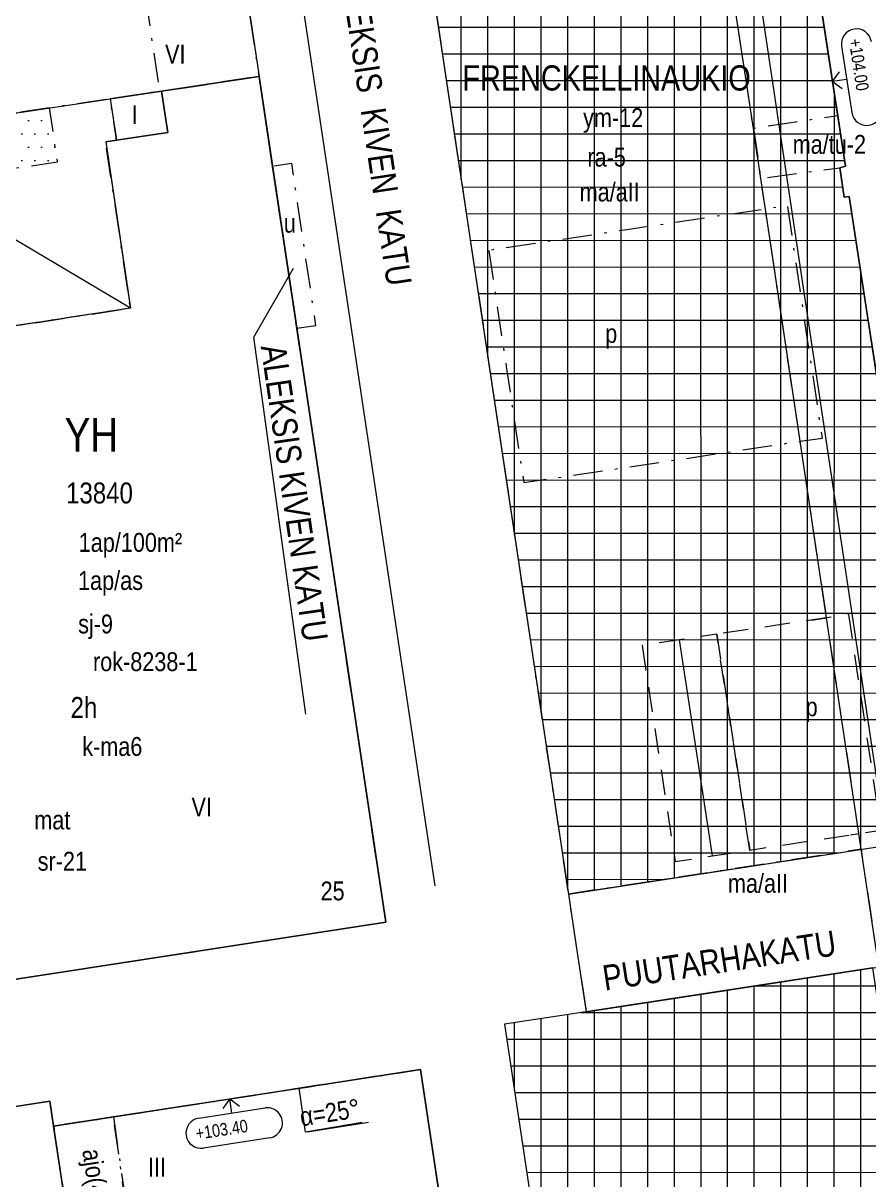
# Model space of a CAD drawing. Header units: metres. Extents: x 24485995 to 24488038, y 6819999 to 6822001.
# Drawn here: x 24487132.1 to 24487232.9, y 6821140.5 to 6821278.4 of the extents above; entities that cross this region are included whole.
import ezdxf

# ---------------------------------------------------------------- set-up
doc = ezdxf.new("R2010")
doc.units = ezdxf.units.M
for name, pattern in [('k10040', [10.3, 3.5, -1.5, 0.3, -1.5, 3.5]), ('k10050', [8, 3, -2, 3]), ('K10271', [0]), ('K10430', [0]), ('Osoitus_AK', [0])]:
    doc.linetypes.add(name, pattern=pattern)
for name, color, linetype, lineweight in [('AK_AsemakaavaTeksti_Kadun_puistonnimi', 7, 'Continuous', 0), ('AK_Kaavamerkinta_Kayttotarkoitusalue', 7, 'Continuous', 0), ('AK_Katualue_Tori', 7, 'Continuous', 0), ('AK_KayttotarkoitusViiva', 7, 'Continuous', 0), ('AK_LiikennointiTeksti_Autopaikkamerkinta', 7, 'Continuous', 0), ('AK_LiikennointiTeksti_Autopaikkamerkinta_m2', 7, 'Continuous', 0), ('AK_LiikennointiViiva_Ajoluiskaviiva', 7, 'Continuous', 0), ('AK_MuuAsemakaavaTeksti_Alueenosan_kayttotarkoitus', 7, 'Continuous', 0), ('AK_MuuAsemakaavaTeksti_Erityismaarays', 7, 'Continuous', 0), ('AK_MuuAsemakaavaViiva_alueenosan_raja', 7, 'Continuous', 0), ('AK_MuuAsemakaavaViiva_Merkinnan_alleviivaus', 7, 'Continuous', 0), ('AK_MuuAsemakaavaViiva_Merkinnan_Kohdistusnuoli', 7, 'Continuous', 0), ('AK_MuuAsemakaavaViiva_Ohj_alueenosan_raja', 7, 'Continuous', 0), ('AK_RakennusalaTeksti_Huoneistomaara', 7, 'Continuous', 0), ('AK_RakennusalaTeksti_Kerrosala_tai_luku', 7, 'Continuous', 0), ('AK_RakennusalaTeksti_Rakennusoikeus', 7, 'Continuous', 0), ('AK_RakennusalaViiva_Maanalaisen_tilan_viiva', 7, 'Continuous', 0), ('AK_RakennusalaViiva_Rakennusalan_raja__I_', 7, 'Continuous', 0), ('AK_RakentaminenTeksti_Kattokaltevuus', 7, 'Continuous', 0), ('AK_RakentaminenTeksti_Korkeusmerkinta', 7, 'Continuous', 0), ('AK_RakentaminenTeksti_Korkeusmerkinta_ja_soikio_ja_nuoli', 7, 'Continuous', 0), ('AK_Tontti_Sitova', 7, 'Continuous', 0), ('AK_Tonttinumero', 7, 'Continuous', 0), ('AK_YmparistoAlue_Istutettava_alue', 7, 'Continuous', 0), ('AK_YmparistoViiva_Istutettava_puurivi', 7, 'Continuous', 0)]:
    doc.layers.add(name, color=color, linetype=linetype, lineweight=lineweight)
doc.styles.add('ArialNarrow', font='ARIALN.TTF')

msp = doc.modelspace()

# ---------------------------------------------------------------- hatches: boundary and pattern name
at = {"layer": 'AK_Katualue_Tori', "linetype": 'Continuous', "lineweight": 0}
h = msp.add_hatch(dxfattribs=at)
h.set_pattern_fill('NET', style=0)
h.paths.add_polyline_path([(24487222.78, 6821309.28), (24487230.12, 6821261.41), (24487229.46, 6821261.21), (24487229.98, 6821257.71), (24487230.54, 6821257.77), (24487237.06, 6821215.28), (24487237.65, 6821209.63), (24487242.01, 6821181.47), (24487197.09, 6821174.61), (24487178.97, 6821295.54), (24487184.85, 6821303.52)], flags=0)
h = msp.add_hatch(dxfattribs=at)
h.set_pattern_fill('NET', style=0)
h.paths.add_polyline_path([(24487207.5, 6821038.76), (24487189.49, 6821159.1), (24487195.28, 6821159.98), (24487233.38, 6821165.8), (24487240.15, 6821120.53), (24487250.77, 6821122.11), (24487255.62, 6821089.63), (24487261.52, 6821050.07), (24487306.52, 6821056.79), (24487321.63, 6821059.04), (24487317.08, 6821049.64), (24487322.09, 6821016.12), (24487317.14, 6821015.38), (24487318.69, 6821004.99), (24487214.88, 6820989.41)], flags=0)
at = {"layer": 'AK_YmparistoAlue_Istutettava_alue', "linetype": 'Continuous', "lineweight": 0}
h = msp.add_hatch(dxfattribs=at)
h.set_pattern_fill('DOTS', style=0)
h.paths.add_polyline_path([(24487135.25, 6821268.34), (24487100.64, 6821263.15), (24487105.87, 6821228.31), (24487111.09, 6821193.48), (24487117.02, 6821194.37), (24487110.31, 6821239.14), (24487107.54, 6821257.61), (24487119.65, 6821259.43), (24487136.22, 6821261.91)], flags=0)

# ---------------------------------------------------------------- linework, layer by layer
at = {"layer": 'AK_KayttotarkoitusViiva', "linetype": 'Continuous', "lineweight": 20, "flags": 128}
for points in [[(24487222.78, 6821309.28), (24487184.85, 6821303.52), (24487178.97, 6821295.54), (24487197.09, 6821174.61), (24487242.01, 6821181.47)], [(24487237.06, 6821215.28), (24487230.54, 6821257.77), (24487229.98, 6821257.71), (24487229.46, 6821261.21), (24487230.12, 6821261.41), (24487222.78, 6821309.28)], [(24487083.37, 6821289.59), (24487155.92, 6821300.87), (24487160.24, 6821272.08)], [(24487100.64, 6821263.15), (24487160.24, 6821272.08)], [(24487121.72, 6821162.99), (24487175.34, 6821171.26), (24487164.74, 6821242.06), (24487161.85, 6821261.35), (24487160.24, 6821272.08)], [(24487250.77, 6821122.11), (24487240.15, 6821120.53), (24487233.38, 6821165.8), (24487195.28, 6821159.98), (24487189.49, 6821159.1), (24487207.5, 6821038.76)], [(24487135.75, 6821146.94), (24487179.49, 6821153.69), (24487186.85, 6821104.39)], [(24487092.18, 6821140.22), (24487091.73, 6821143.19), (24487135.31, 6821149.91), (24487135.75, 6821146.94)], [(24487135.75, 6821146.94), (24487142.22, 6821103.59), (24487143.07, 6821097.87)]]:
    msp.add_lwpolyline(points, dxfattribs=at)
at = {"layer": 'AK_LiikennointiViiva_Ajoluiskaviiva', "linetype": 'Osoitus_AK', "lineweight": 5, "flags": 128}
msp.add_lwpolyline([(24487214.26, 6821179.17), (24487210.33, 6821204.91)], dxfattribs=at)
at = {"layer": 'AK_MuuAsemakaavaViiva_alueenosan_raja', "linetype": 'k10040', "lineweight": 5, "flags": 128}
for points in [[(24487144.66, 6821295.03), (24487146.81, 6821280.69), (24487148.36, 6821270.3), (24487160.24, 6821272.08), (24487158.68, 6821282.47), (24487156.53, 6821296.81), (24487156.16, 6821299.28), (24487155.92, 6821300.87), (24487144.07, 6821299.03), (24487144.29, 6821297.5), (24487144.66, 6821295.03)], [(24487179.35, 6821292.97), (24487186.07, 6821248.12), (24487192.65, 6821204.2), (24487197.09, 6821174.61), (24487214.55, 6821177.28), (24487232.01, 6821179.95), (24487231.72, 6821181.83), (24487227.9, 6821207.34), (24487224.72, 6821228.59), (24487220.57, 6821256.28), (24487216.71, 6821282.07), (24487214.29, 6821298.27), (24487196.82, 6821295.62), (24487179.35, 6821292.97)], [(24487129.14, 6821164.14), (24487175.34, 6821171.26), (24487160.24, 6821272.08), (24487148.62, 6821270.34), (24487142.49, 6821269.43), (24487143.23, 6821264.48), (24487141.95, 6821264.29), (24487144.9, 6821244.47), (24487122.42, 6821241.01), (24487119.65, 6821259.43), (24487107.54, 6821257.61), (24487111.91, 6821228.44), (24487117.02, 6821194.37), (24487124.44, 6821195.48), (24487129.14, 6821164.14)], [(24487141.95, 6821264.29), (24487143.23, 6821264.48), (24487142.49, 6821269.43), (24487135.25, 6821268.34), (24487100.64, 6821263.15), (24487105.87, 6821228.31), (24487111.09, 6821193.48), (24487117.02, 6821194.37), (24487110.31, 6821239.14), (24487107.54, 6821257.61), (24487119.65, 6821259.43), (24487122.42, 6821241.01), (24487144.9, 6821244.47), (24487141.95, 6821264.29)], [(24487146.63, 6821270.05), (24487148.36, 6821270.3)], [(24487119.65, 6821259.43), (24487136.22, 6821261.91), (24487135.25, 6821268.34), (24487100.64, 6821263.15), (24487105.87, 6821228.31), (24487111.09, 6821193.48), (24487117.02, 6821194.37), (24487110.31, 6821239.14), (24487107.54, 6821257.61), (24487119.65, 6821259.43)], [(24487219.14, 6821265.88), (24487220.03, 6821259.93), (24487229.46, 6821261.21), (24487230.12, 6821261.41), (24487229.2, 6821267.41), (24487224.17, 6821266.64), (24487219.14, 6821265.88)], [(24487164.74, 6821242.06), (24487167.01, 6821242.41), (24487164.12, 6821261.69), (24487161.85, 6821261.35), (24487164.74, 6821242.06)], [(24487187.62, 6821251.35), (24487189.69, 6821237.5), (24487191.77, 6821223.66), (24487208.24, 6821226.12), (24487224.72, 6821228.59), (24487227.37, 6821228.98), (24487223.22, 6821256.68), (24487220.57, 6821256.28), (24487204.1, 6821253.81), (24487187.62, 6821251.35)], [(24487199.22, 6821160.58), (24487214.33, 6821162.89), (24487233.38, 6821165.8), (24487234.1, 6821165.91), (24487232.01, 6821179.95), (24487197.09, 6821174.61), (24487198.15, 6821167.6), (24487199.22, 6821160.58)], [(24487138.68, 6821127.34), (24487150.76, 6821129.14), (24487152.92, 6821114.66), (24487175.99, 6821118.1), (24487178.24, 6821103.11), (24487186.85, 6821104.39), (24487183.14, 6821129.24), (24487179.49, 6821153.69), (24487157.62, 6821150.32), (24487142.87, 6821148.04), (24487135.75, 6821146.94), (24487137.21, 6821137.14), (24487138.68, 6821127.34)], [(24487142.87, 6821148.04), (24487179.49, 6821153.69)], [(24487186.85, 6821104.39), (24487179.49, 6821153.69)], [(24487135.75, 6821146.94), (24487142.87, 6821148.04)], [(24487135.75, 6821146.94), (24487137.39, 6821135.97), (24487138.68, 6821127.31), (24487139.69, 6821120.56), (24487140.99, 6821111.84), (24487142.22, 6821103.59), (24487143.07, 6821097.87), (24487146.64, 6821098.4), (24487150.2, 6821098.93), (24487149.6, 6821102.94), (24487148.87, 6821107.87), (24487147.28, 6821118.13), (24487145.69, 6821128.38), (24487144.28, 6821138.21), (24487142.87, 6821148.04), (24487139.19, 6821147.47), (24487135.75, 6821146.94)], [(24487142.87, 6821148.04), (24487145.69, 6821128.38)]]:
    msp.add_lwpolyline(points, dxfattribs=at)
at = {"layer": 'AK_MuuAsemakaavaViiva_Merkinnan_alleviivaus', "linetype": 'Continuous', "lineweight": 5, "elevation": 9.37, "flags": 128}
msp.add_lwpolyline([(24487166.01, 6821146.27), (24487173.28, 6821147.4)], dxfattribs=at)
at = {"layer": 'AK_MuuAsemakaavaViiva_Merkinnan_Kohdistusnuoli', "linetype": 'Osoitus_AK', "lineweight": 5, "flags": 128}
for points in [[(24487165.79, 6821196.05), (24487159.6, 6821241.01), (24487164.32, 6821249.24)], [(24487172.53, 6821147.37), (24487165.78, 6821146.22), (24487165.03, 6821151.49)]]:
    msp.add_lwpolyline(points, dxfattribs=at)
at = {"layer": 'AK_MuuAsemakaavaViiva_Ohj_alueenosan_raja', "linetype": 'k10050', "lineweight": 5, "flags": 128}
for points in [[(24487214.78, 6821205.59), (24487218.71, 6821179.85), (24487231.72, 6821181.83), (24487234.37, 6821182.23), (24487230.52, 6821207.94), (24487227.87, 6821207.55), (24487220.44, 6821206.43), (24487214.78, 6821205.59)], [(24487226.09, 6821207.28), (24487227.87, 6821207.55)], [(24487205.88, 6821204.23), (24487209.82, 6821178.49), (24487218.71, 6821179.85), (24487216.75, 6821192.72), (24487214.78, 6821205.59), (24487210.33, 6821204.91), (24487205.88, 6821204.23)], [(24487230.7, 6821181.67), (24487231.72, 6821181.83)]]:
    msp.add_lwpolyline(points, dxfattribs=at)
at = {"layer": 'AK_RakennusalaViiva_Maanalaisen_tilan_viiva', "linetype": 'Continuous', "lineweight": 5, "flags": 128}
msp.add_lwpolyline([(24487144.9, 6821244.47), (24487119.65, 6821259.43), (24487100.64, 6821263.15)], dxfattribs=at)
at = {"layer": 'AK_RakennusalaViiva_Rakennusalan_raja__I_', "linetype": 'K10271', "lineweight": 9, "flags": 128}
for points in [[(24487234.89, 6821229.69), (24487245.83, 6821231.63), (24487250.84, 6821232.4), (24487251.31, 6821232.48), (24487262.25, 6821239.39), (24487273.18, 6821246.31), (24487275.76, 6821247.94), (24487290.27, 6821257.11), (24487293.65, 6821259.25), (24487294.62, 6821259.86), (24487302.22, 6821264.67), (24487308.23, 6821254.91), (24487308.51, 6821254.45), (24487310.85, 6821250.65), (24487319.91, 6821235.9), (24487328.98, 6821221.16), (24487330.31, 6821219.01), (24487336.31, 6821209.24), (24487341.59, 6821212.34), (24487346.87, 6821215.45), (24487342.74, 6821222.24), (24487338.61, 6821229.04), (24487338.31, 6821228.88), (24487321.12, 6821256.94), (24487318.51, 6821261.2), (24487312.23, 6821271.44), (24487310.45, 6821270.36), (24487285.26, 6821309.68), (24487289.29, 6821310.38), (24487287.76, 6821322.05), (24487286.99, 6821327.91), (24487254.2, 6821323.06), (24487221.4, 6821318.22), (24487222.78, 6821309.28), (24487224.1, 6821300.68), (24487224.71, 6821296.7), (24487229.2, 6821267.41), (24487230.12, 6821261.41), (24487229.46, 6821261.21), (24487229.98, 6821257.71), (24487230.54, 6821257.77), (24487232.72, 6821243.73), (24487234.89, 6821229.69)], [(24487178.97, 6821295.54), (24487179.35, 6821292.97), (24487183.92, 6821262.46), (24487188.22, 6821233.79), (24487197.09, 6821174.61), (24487198.15, 6821167.6), (24487199.22, 6821160.58), (24487214.33, 6821162.89), (24487233.38, 6821165.8), (24487234.1, 6821165.91), (24487232.91, 6821173.87), (24487231.72, 6821181.83), (24487227.87, 6821207.55), (24487224.72, 6821228.59), (24487222.65, 6821242.43), (24487220.57, 6821256.28), (24487220.03, 6821259.93), (24487219.14, 6821265.88), (24487216.71, 6821282.07), (24487214.29, 6821298.27), (24487212.86, 6821307.77), (24487198.86, 6821305.65), (24487184.85, 6821303.52), (24487181.91, 6821299.53), (24487178.97, 6821295.54)], [(24487121.8, 6821229.92), (24487126.91, 6821195.85), (24487124.44, 6821195.48), (24487129.14, 6821164.14), (24487175.34, 6821171.26), (24487160.24, 6821272.08), (24487148.62, 6821270.34), (24487149.36, 6821265.4), (24487143.23, 6821264.48), (24487141.95, 6821264.29), (24487144.9, 6821244.47), (24487122.42, 6821241.01), (24487120.19, 6821240.66), (24487121.8, 6821229.92)], [(24487148.62, 6821270.34), (24487142.49, 6821269.43), (24487143.23, 6821264.48), (24487149.36, 6821265.4), (24487148.62, 6821270.34)], [(24487143.07, 6821097.87), (24487162.07, 6821100.7), (24487178.24, 6821103.11), (24487186.85, 6821104.39), (24487183.17, 6821129.04), (24487179.49, 6821153.69), (24487157.97, 6821150.37), (24487142.87, 6821148.04), (24487135.75, 6821146.94), (24487138.68, 6821127.34), (24487142.22, 6821103.59), (24487143.07, 6821097.87)], [(24487091.74, 6821143.19), (24487092.18, 6821140.22), (24487093, 6821134.69), (24487093.83, 6821129.16), (24487101.21, 6821130.26), (24487108.6, 6821131.37), (24487108.72, 6821130.52), (24487108.85, 6821129.68), (24487111.82, 6821130.13), (24487111.55, 6821131.81), (24487117.33, 6821132.75), (24487121, 6821133.35), (24487123.78, 6821133.81), (24487124.07, 6821131.96), (24487127.7, 6821132.54), (24487127.41, 6821134.39), (24487130.8, 6821134.93), (24487137.39, 6821135.97), (24487136.57, 6821141.46), (24487135.75, 6821146.94), (24487135.31, 6821149.91), (24487123.02, 6821148.01), (24487120.89, 6821147.68), (24487118.75, 6821147.36), (24487105.24, 6821145.27), (24487091.74, 6821143.19)]]:
    msp.add_lwpolyline(points, dxfattribs=at)
at = {"layer": 'AK_RakentaminenTeksti_Korkeusmerkinta_ja_soikio_ja_nuoli', "linetype": 'Continuous', "lineweight": 5, "flags": 128}
for points in [[(24487229.65, 6821275.69), (24487230.86, 6821267.78)], [(24487228.58, 6821271.48), (24487229.41, 6821272.62)], [(24487230.26, 6821271.73), (24487228.58, 6821271.48)], [(24487228.58, 6821271.48), (24487229.72, 6821270.64)], [(24487156.73, 6821150.18), (24487155.9, 6821149.04)], [(24487156.73, 6821150.18), (24487157.88, 6821149.34)], [(24487156.99, 6821148.5), (24487156.73, 6821150.18)], [(24487153.04, 6821147.89), (24487160.95, 6821149.11)], [(24487161.5, 6821145.55), (24487153.59, 6821144.33)]]:
    msp.add_lwpolyline(points, dxfattribs=at)
at = {"layer": 'AK_RakentaminenTeksti_Korkeusmerkinta_ja_soikio_ja_nuoli', "linetype": 'Continuous', "lineweight": 5}
for centre, start, end in [((24487231.43, 6821275.96), 8.7259, 188.7259), ((24487232.64, 6821268.05), 188.7259, 8.7259), ((24487153.32, 6821146.11), 98.7724, 278.7724), ((24487161.22, 6821147.33), 278.7724, 98.7724)]:
    msp.add_arc(centre, 1.8, start, end, dxfattribs=at)
at = {"layer": 'AK_Tontti_Sitova', "linetype": 'Continuous', "lineweight": 9, "flags": 128}
msp.add_lwpolyline([(24487100.64, 6821263.15), (24487160.24, 6821272.08), (24487175.34, 6821171.26), (24487121.72, 6821162.99), (24487117.02, 6821194.37), (24487111.09, 6821193.48), (24487105.87, 6821228.31), (24487100.64, 6821263.15)], dxfattribs=at)
at = {"layer": 'AK_YmparistoViiva_Istutettava_puurivi', "linetype": 'K10430', "lineweight": 5, "flags": 128}
for points in [[(24487234.58, 6821183.58), (24487217.48, 6821297.99)], [(24487181.2, 6821175.59), (24487163.43, 6821294.26)]]:
    msp.add_lwpolyline(points, dxfattribs=at)

# ---------------------------------------------------------------- texts
at = {"layer": 'AK_AsemakaavaTeksti_Kadun_puistonnimi', "linetype": 'Continuous', "lineweight": 5, "style": 'ArialNarrow'}
for s, rotation, p in [('ALEKSIS  KIVEN  KATU', 278.5254, (24487169.92, 6821284.16)), ('ALEKSIS KIVEN KATU', 278.1672, (24487160.42, 6821239.9)), ('PUUTARHAKATU', 8.686, (24487201.44, 6821163.09))]:
    msp.add_text(s, height=3, rotation=rotation, dxfattribs=at).set_placement(p)
msp.add_text('FRENCKELLINAUKIO', height=3, dxfattribs=at).set_placement((24487184.47, 6821270.41))
at = {"layer": 'AK_Kaavamerkinta_Kayttotarkoitusalue', "linetype": 'Continuous', "lineweight": 0, "style": 'ArialNarrow'}
msp.add_text('YH', height=4, dxfattribs=at).set_placement((24487137.06, 6821227.36))
at = {"layer": 'AK_LiikennointiTeksti_Autopaikkamerkinta', "linetype": 'Continuous', "lineweight": 0, "style": 'ArialNarrow'}
msp.add_text('1ap/as', height=2.25, dxfattribs=at).set_placement((24487138.66, 6821210.87))
at = {"layer": 'AK_LiikennointiTeksti_Autopaikkamerkinta_m2', "linetype": 'Continuous', "lineweight": 0, "style": 'ArialNarrow'}
msp.add_text('1ap/100m²', height=2.25, dxfattribs=at).set_placement((24487138.74, 6821215.41))
at = {"layer": 'AK_MuuAsemakaavaTeksti_Alueenosan_kayttotarkoitus', "linetype": 'Continuous', "lineweight": 0, "style": 'ArialNarrow'}
for s, p in [('ma/tu-2', (24487223.83, 6821262.87)), ('u', (24487163.18, 6821253.47)), ('p', (24487201.48, 6821240.32)), ('p', (24487225.37, 6821195.81)), ('k-ma6', (24487139.16, 6821191.08)), ('mat', (24487133.44, 6821182.32))]:
    msp.add_text(s, height=2.25, dxfattribs=at).set_placement(p)
at = {"layer": 'AK_MuuAsemakaavaTeksti_Erityismaarays', "linetype": 'Continuous', "lineweight": 0, "style": 'ArialNarrow'}
for s, p in [('ym-12', (24487198.85, 6821266.05)), ('ra-5', (24487199.36, 6821261.34)), ('sj-9', (24487138.67, 6821205.69)), ('rok-8238-1', (24487140.44, 6821201.19)), ('sr-21', (24487133.85, 6821177.4))]:
    msp.add_text(s, height=2.25, dxfattribs=at).set_placement(p)
msp.add_text('ajo(4,11,12/10)', height=2.25, rotation=278.4853, dxfattribs=at).set_placement((24487139.15, 6821144.05))
at = {"layer": 'AK_RakennusalaTeksti_Huoneistomaara', "linetype": 'Continuous', "lineweight": 0, "style": 'ArialNarrow'}
msp.add_text('2h', height=2.5, dxfattribs=at).set_placement((24487137.77, 6821195.6))
at = {"layer": 'AK_RakennusalaTeksti_Kerrosala_tai_luku', "linetype": 'Continuous', "lineweight": 0, "style": 'ArialNarrow'}
for s, p in [('VI', (24487149.03, 6821273.63)), ('I', (24487145.04, 6821266.41)), ('ma/aII', (24487198.44, 6821257.19)), ('VI', (24487152.18, 6821183.86)), ('ma/aII', (24487216.11, 6821174.77)), ('III', (24487147, 6821140.92))]:
    msp.add_text(s, height=2.25, dxfattribs=at).set_placement(p)
at = {"layer": 'AK_RakennusalaTeksti_Rakennusoikeus', "linetype": 'Continuous', "lineweight": 0, "style": 'ArialNarrow'}
msp.add_text('13840', height=2.5, dxfattribs=at).set_placement((24487137.23, 6821221.18))
at = {"layer": 'AK_RakentaminenTeksti_Kattokaltevuus', "linetype": 'Continuous', "lineweight": 0, "style": 'ArialNarrow'}
msp.add_text('α=25°', height=2.25, rotation=8.7663, dxfattribs=at).set_placement((24487165.28, 6821146.91))
at = {"layer": 'AK_RakentaminenTeksti_Korkeusmerkinta', "linetype": 'Continuous', "lineweight": 0, "style": 'ArialNarrow'}
for s, rotation, p in [('+104.00', 278.7259, (24487230.5, 6821276.47)), ('+103.40', 8.7663, (24487152.8, 6821145.31))]:
    msp.add_text(s, height=1.5, rotation=rotation, dxfattribs=at).set_placement(p)
at = {"layer": 'AK_Tonttinumero', "linetype": 'Continuous', "lineweight": 0, "style": 'ArialNarrow'}
msp.add_text('25', height=2.25, dxfattribs=at).set_placement((24487167.56, 6821173.86))

doc.saveas('drawing.dxf')
